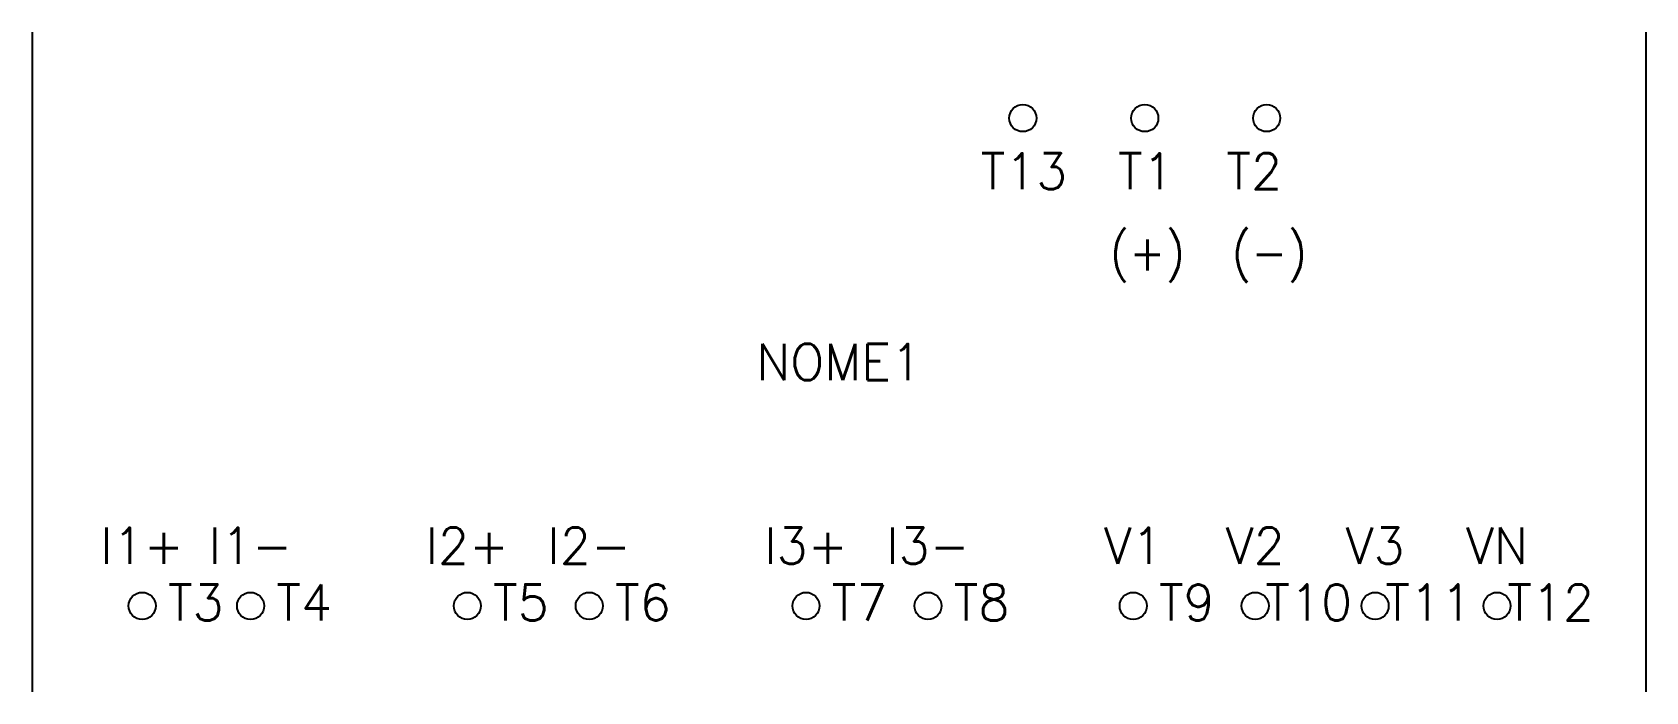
# Model space of a CAD drawing. Header units: millimetres. Extents: x 2184.7 to 2274, y 1178.1 to 1214.6.
import ezdxf
from ezdxf.enums import TextEntityAlignment as Align

# ---------------------------------------------------------------- set-up
doc = ezdxf.new("R2010")
doc.units = ezdxf.units.MM
doc.layers.add('23', color=7, linetype='Continuous')
doc.styles.add('ROMANS', font='romans', dxfattribs={"height": 0.2})

msp = doc.modelspace()

# ---------------------------------------------------------------- linework, layer by layer
at = {"color": 0, "ltscale": 5}
for p, q in [((2184.71, 1214.629), (2184.71, 1178.129)), ((2274.024, 1214.629), (2274.024, 1178.129))]:
    msp.add_line(p, q, dxfattribs=at)
at = {"color": 0}
for centre in [(2239.543, 1209.879), (2246.293, 1209.879), (2253.043, 1209.879), (2190.793, 1182.879), (2196.793, 1182.879), (2208.793, 1182.879), (2215.543, 1182.879), (2227.543, 1182.879), (2234.293, 1182.879), (2245.654, 1182.879), (2252.404, 1182.879), (2259.043, 1182.879), (2265.793, 1182.879)]:
    msp.add_circle(centre, 0.75, dxfattribs=at)

# ---------------------------------------------------------------- texts
at = {"linetype": 'Continuous', "style": 'ROMANS', "width": 0.9}
for s, p in [('(+)', (2244.358, 1202.448)), ('(-)', (2251.108, 1202.448))]:
    msp.add_text(s, height=2, dxfattribs=at).set_placement(p, align=Align.MIDDLE_LEFT)
at = {"lineweight": 5, "style": 'ROMANS', "flags": 4}
for tag, text, p in [('T13', 'T13', (2239.598, 1206.937)), ('T1', 'T1', (2246.348, 1206.937)), ('T2', 'T2', (2252.348, 1206.937)), ('T3', 'T3', (2193.755, 1183.07)), ('T4', 'T4', (2199.755, 1183.07)), ('T5', 'T5', (2211.755, 1183.07)), ('T6', 'T6', (2218.505, 1183.07)), ('T7', 'T7', (2230.505, 1183.07)), ('T8', 'T8', (2237.255, 1183.07)), ('T9', 'T9', (2248.616, 1183.07)), ('T10', 'T10', (2255.366, 1183.07)), ('T11', 'T11', (2262.005, 1183.07)), ('T12', 'T12', (2268.755, 1183.07))]:
    msp.add_attdef(tag, text=text, height=2, dxfattribs=at).set_placement(p, align=Align.MIDDLE_CENTER)
at = {"lineweight": -3, "style": 'ROMANS'}
msp.add_attdef('NOME1', text='', height=2, dxfattribs=at).set_placement((2229.367, 1196.379), align=Align.MIDDLE_CENTER)
at = {"layer": '23', "color": 7, "linetype": 'Continuous', "style": 'ROMANS'}
for s, p in [('I1+', (2190.793, 1186.213)), ('I1-', (2196.793, 1186.213)), ('I2+', (2208.793, 1186.213)), ('I2-', (2215.543, 1186.213)), ('I3+', (2227.543, 1186.213)), ('I3-', (2234.293, 1186.213)), ('V1', (2245.654, 1186.213)), ('V2', (2252.404, 1186.213)), ('V3', (2259.043, 1186.213)), ('VN', (2265.793, 1186.213))]:
    msp.add_text(s, height=2, dxfattribs=at).set_placement(p, align=Align.MIDDLE_CENTER)

doc.saveas('drawing.dxf')
